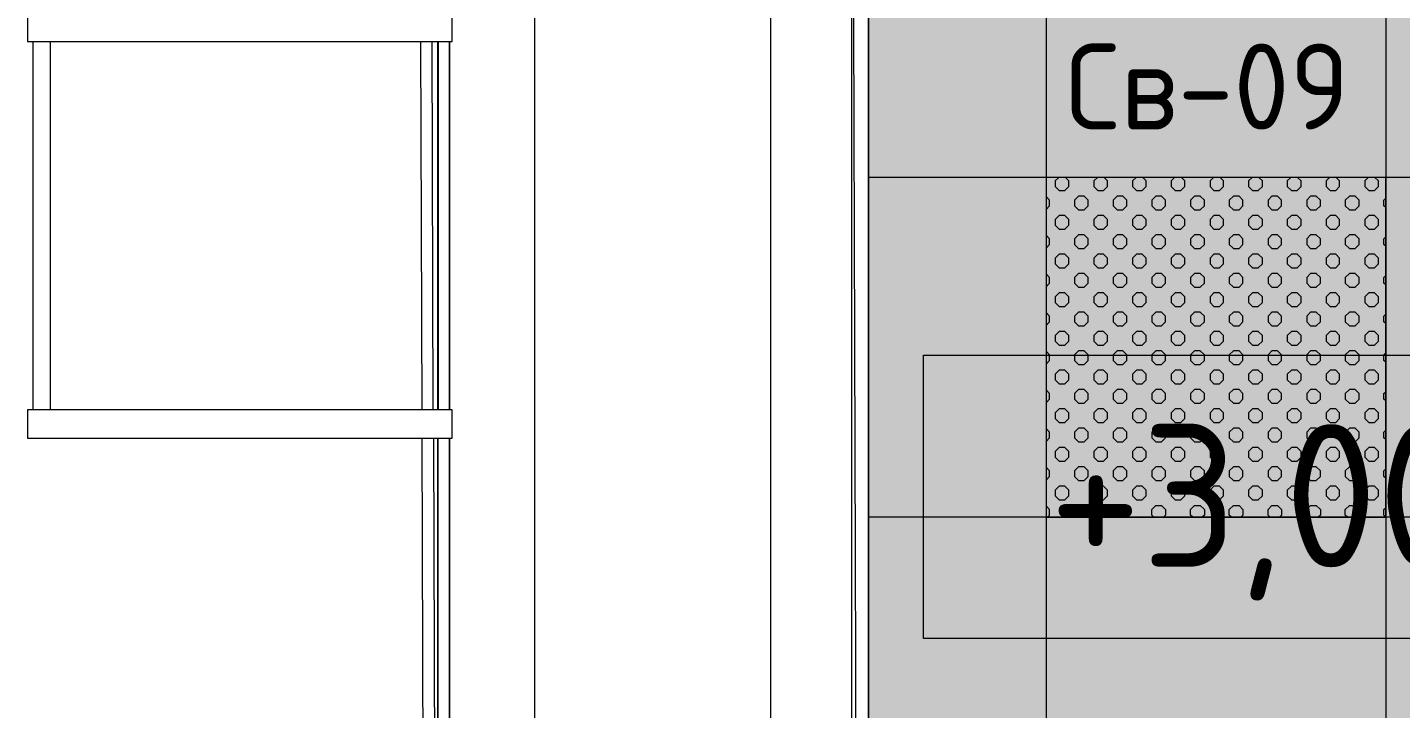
# Model space of a CAD drawing. Header units: millimetres. Extents: x -13069 to 207500, y -71366 to 56785.
# Drawn here: x 163514 to 165938, y 40360 to 41562 of the extents above; entities that cross this region are included whole.
import ezdxf

# ---------------------------------------------------------------- set-up
doc = ezdxf.new("R2010")
doc.units = ezdxf.units.MM
doc.layers.add('PDF _Подложка без мебели', color=7, linetype='Continuous')
doc.layers.add('PDF _Текст', color=7, linetype='Continuous')
doc.layers.add('PDF _Потолки', color=7, linetype='Continuous', lineweight=5, true_color=0x535353)
doc.layers.add('PDF _Ригели', color=7, linetype='Continuous', true_color=0x959595)
doc.layers.add('PDF _светильники', color=7, linetype='Continuous', true_color=0xffffff)
doc.styles.add('PDF GOST Common', font='GOST_Common.ttf')

msp = doc.modelspace()

# ---------------------------------------------------------------- hatches: boundary and pattern name
at = {"layer": 'PDF _Потолки', "true_color": 0xcae6ff, "transparency": 33554559}
msp.add_hatch(color=254, dxfattribs=at).paths.add_polyline_path([(164998.924, 42957.142), (171760.02, 42957.142), (171760.02, 41490.042), (166480.021, 41490.042), (166480.021, 39072.341), (166460.02, 39072.642), (166451.719, 38582.742), (167427.922, 38565.942), (167427.922, 34837.942), (165130.522, 34837.942), (165118.724, 38605.642), (165229.82, 38603.742), (165238.42, 39093.342), (164998.924, 39097.341)])

# ---------------------------------------------------------------- linework, layer by layer
at = {"layer": 'PDF _Подложка без мебели', "lineweight": 18}
msp.add_lwpolyline([(164826.622, -7031.659, -0.41419022), (165226.622, -7431.659, -0.4141845), (164826.622, -7831.659, -0.4141845), (164426.622, -7431.659, -0.41419022), (164826.622, -7031.659), (164826.622, 46201.342)], format="xyb", dxfattribs=at)
for points in [[(165717.021, 45297.142), (165717.021, 45357.142), (165717.021, 45477.142), (164408.921, 45477.142), (164408.921, 37577.142)], [(165697.02, 45297.142), (165697.02, 44967.142), (164968.919, 44967.142), (164968.919, 39077.943), (165238.725, 39073.342), (165231.224, 38633.442), (164968.919, 38637.843)], [(164968.919, 39077.943), (165238.023, 39073.342), (165238.42, 39093.342), (164998.924, 39097.341), (164998.924, 44937.142), (165697.02, 44937.142)], [(164968.919, 42710.043), (164980.021, 39112.242), (164968.919, 39112.242)], [(163523.924, 40887.142), (163523.924, 41537.142)], [(163553.923, 41537.142), (163553.923, 40887.142)], [(164210.52, 40887.142), (164208.525, 41537.142)], [(164230.522, 40887.142), (164228.52, 41537.142)], [(164237.919, 41537.142), (164237.919, 40887.142)], [(164238.92, 41537.142), (164238.92, 40887.142)], [(164238.92, 31716.342), (164210.624, 40837.142)], [(164230.619, 40837.142), (164238.92, 38174.443)], [(164237.919, 40837.142), (164237.919, 37562.142), (164238.92, 37562.142)], [(164238.92, 37577.142), (164238.92, 40837.142)]]:
    msp.add_lwpolyline(points, dxfattribs=at)
for points in [[(163738.92, 41537.142), (164038.92, 41537.142), (164263.92, 41537.142), (164263.92, 41587.142), (164038.92, 41587.142), (163738.92, 41587.142), (163513.92, 41587.142), (163513.92, 41537.142)], [(164258.921, 40887.142), (164258.921, 41537.142)], [(163738.92, 40837.142), (164038.92, 40837.142), (164263.92, 40837.142), (164263.92, 40887.142), (164038.92, 40887.142), (163738.92, 40887.142), (163513.92, 40887.142), (163513.92, 40837.142)], [(164258.921, 37577.142), (164258.921, 40837.142)]]:
    msp.add_lwpolyline(points, close=True, dxfattribs=at)
at = {"layer": 'PDF _Потолки', "color": 7, "lineweight": 13}
msp.add_lwpolyline([(164998.924, 42957.142), (164998.924, 39097.341), (165238.42, 39093.342), (165229.82, 38603.742), (165118.724, 38605.642), (165130.522, 34837.942), (167427.922, 34837.942), (167427.922, 38565.942), (166451.719, 38582.742), (166460.02, 39072.642), (166480.021, 39072.341), (166480.021, 41490.042), (171760.02, 41490.042), (171760.02, 42957.142)], close=True, dxfattribs=at)
for points in [[(165312.321, 42957.142), (165312.321, 34837.942)], [(165912.321, 42957.142), (165912.321, 34837.942)], [(166480.021, 41297.543), (164998.924, 41297.543)], [(166480.021, 40697.543), (164998.924, 40697.543)]]:
    msp.add_lwpolyline(points, dxfattribs=at)
at = {"layer": 'PDF _Ригели', "color": 7, "lineweight": 18}
msp.add_lwpolyline([(164826.622, -2015.058), (164826.622, 46201.342)], dxfattribs=at)
at = {"layer": 'PDF _Ригели', "lineweight": 18}
msp.add_lwpolyline([(165096.22, 40483.642), (165096.22, 40983.642), (166396.22, 40983.642), (166396.22, 40483.642)], close=True, dxfattribs=at)
at = {"layer": 'PDF _светильники', "color": 7, "lineweight": 13}
msp.add_lwpolyline([(165312.321, 40697.442), (165912.321, 40697.442), (165912.321, 41297.442), (165312.321, 41297.442)], close=True, dxfattribs=at)
at = {"layer": 'PDF _светильники', "lineweight": 20}
for points in [[(165334.623, 41297.442), (165328.624, 41291.542), (165328.624, 41281.542), (165335.722, 41274.443), (165345.719, 41274.443), (165352.824, 41281.542), (165352.824, 41291.542), (165346.824, 41297.442)], [(165402.922, 41297.442), (165396.922, 41291.542), (165396.922, 41281.542), (165404.02, 41274.443), (165414.024, 41274.443), (165421.025, 41281.542), (165421.025, 41291.542), (165415.123, 41297.442)], [(165471.22, 41297.442), (165465.22, 41291.542), (165465.22, 41281.542), (165472.325, 41274.443), (165482.322, 41274.443), (165489.323, 41281.542), (165489.323, 41291.542), (165483.323, 41297.442)], [(165539.421, 41297.442), (165533.525, 41291.542), (165533.525, 41281.542), (165540.519, 41274.443), (165550.523, 41274.443), (165557.621, 41281.542), (165557.621, 41291.542), (165551.622, 41297.442)], [(165607.719, 41297.442), (165601.823, 41291.542), (165601.823, 41281.542), (165608.824, 41274.443), (165618.821, 41274.443), (165625.92, 41281.542), (165625.92, 41291.542), (165619.92, 41297.442)], [(165676.023, 41297.442), (165670.024, 41291.542), (165670.024, 41281.542), (165677.122, 41274.443), (165687.12, 41274.443), (165694.224, 41281.542), (165694.224, 41291.542), (165688.224, 41297.442)], [(165744.322, 41297.442), (165738.322, 41291.542), (165738.322, 41281.542), (165745.42, 41274.443), (165755.424, 41274.443), (165762.522, 41281.542), (165762.522, 41291.542), (165756.523, 41297.442)], [(165812.62, 41297.442), (165806.62, 41291.542), (165806.62, 41281.542), (165813.725, 41274.443), (165823.722, 41274.443), (165830.723, 41281.542), (165830.723, 41291.542), (165824.821, 41297.442)], [(165880.925, 41297.442), (165874.925, 41291.542), (165874.925, 41281.542), (165882.023, 41274.443), (165892.021, 41274.443), (165899.021, 41281.542), (165899.021, 41291.542), (165893.119, 41297.442)], [(165312.321, 41241.043), (165318.62, 41247.341), (165318.62, 41257.342), (165312.321, 41263.742)], [(165912.321, 41244.142), (165909.019, 41247.341), (165909.019, 41257.342), (165912.321, 41260.642)], [(165312.321, 41172.743), (165318.62, 41179.042), (165318.62, 41189.042), (165312.321, 41195.442)], [(165912.321, 41175.842), (165909.019, 41179.042), (165909.019, 41189.042), (165912.321, 41192.343)], [(165312.321, 41104.443), (165318.62, 41110.742), (165318.62, 41120.742), (165312.321, 41127.142)], [(165912.321, 41107.542), (165909.019, 41110.742), (165909.019, 41120.742), (165912.321, 41124.043)], [(165312.321, 41036.141), (165318.62, 41042.543), (165318.62, 41052.542), (165312.321, 41058.842)], [(165912.321, 41039.242), (165909.019, 41042.543), (165909.019, 41052.542), (165912.321, 41055.743)], [(165312.321, 40967.842), (165318.62, 40974.243), (165318.62, 40984.242), (165312.321, 40990.542)], [(165912.321, 40970.942), (165909.019, 40974.243), (165909.019, 40984.242), (165912.321, 40987.441)], [(165312.321, 40899.642), (165318.62, 40905.943), (165318.62, 40915.942), (165312.321, 40922.242)], [(165912.321, 40902.741), (165909.019, 40905.943), (165909.019, 40915.942), (165912.321, 40919.142)], [(165312.321, 40831.343), (165318.62, 40837.643), (165318.62, 40847.642), (165312.321, 40854.042)], [(165912.321, 40834.442), (165909.019, 40837.643), (165909.019, 40847.642), (165912.321, 40850.942)], [(165312.321, 40763.043), (165318.62, 40769.342), (165318.62, 40779.342), (165312.321, 40785.742)], [(165912.321, 40766.142), (165909.019, 40769.342), (165909.019, 40779.342), (165912.321, 40782.643)], [(165315.025, 40697.442), (165318.62, 40701.042), (165318.62, 40711.042), (165312.321, 40717.442)], [(165366.423, 40697.442), (165362.822, 40701.042), (165362.822, 40711.042), (165369.822, 40718.142), (165379.82, 40718.142), (165386.924, 40711.042), (165386.924, 40701.042), (165383.323, 40697.442)], [(165434.623, 40697.442), (165431.022, 40701.042), (165431.022, 40711.042), (165438.121, 40718.142), (165448.124, 40718.142), (165455.223, 40711.042), (165455.223, 40701.042), (165451.622, 40697.442)], [(165502.922, 40697.442), (165499.321, 40701.042), (165499.321, 40711.042), (165506.419, 40718.142), (165516.423, 40718.142), (165523.521, 40711.042), (165523.521, 40701.042), (165519.92, 40697.442)], [(165571.22, 40697.442), (165567.619, 40701.042), (165567.619, 40711.042), (165574.723, 40718.142), (165584.721, 40718.142), (165591.819, 40711.042), (165591.819, 40701.042), (165588.121, 40697.442)], [(165639.524, 40697.442), (165635.923, 40701.042), (165635.923, 40711.042), (165643.022, 40718.142), (165653.019, 40718.142), (165660.02, 40711.042), (165660.02, 40701.042), (165656.419, 40697.442)], [(165707.823, 40697.442), (165704.222, 40701.042), (165704.222, 40711.042), (165711.222, 40718.142), (165721.22, 40718.142), (165728.324, 40711.042), (165728.324, 40701.042), (165724.723, 40697.442)], [(165776.121, 40697.442), (165772.52, 40701.042), (165772.52, 40711.042), (165779.521, 40718.142), (165789.524, 40718.142), (165796.623, 40711.042), (165796.623, 40701.042), (165793.022, 40697.442)], [(165844.419, 40697.442), (165840.721, 40701.042), (165840.721, 40711.042), (165847.819, 40718.142), (165857.823, 40718.142), (165864.921, 40711.042), (165864.921, 40701.042), (165861.32, 40697.442)], [(165912.321, 40697.842), (165909.019, 40701.042), (165909.019, 40711.042), (165912.321, 40714.343)]]:
    msp.add_lwpolyline(points, dxfattribs=at)
for points in [[(165386.924, 41257.342), (165379.82, 41264.442), (165369.822, 41264.442), (165362.822, 41257.342), (165362.822, 41247.341), (165369.822, 41240.241), (165379.82, 41240.241), (165386.924, 41247.341)], [(165455.223, 41257.342), (165448.124, 41264.442), (165438.121, 41264.442), (165431.022, 41257.342), (165431.022, 41247.341), (165438.121, 41240.241), (165448.124, 41240.241), (165455.223, 41247.341)], [(165523.521, 41257.342), (165516.423, 41264.442), (165506.419, 41264.442), (165499.321, 41257.342), (165499.321, 41247.341), (165506.419, 41240.241), (165516.423, 41240.241), (165523.521, 41247.341)], [(165591.819, 41257.342), (165584.721, 41264.442), (165574.723, 41264.442), (165567.619, 41257.342), (165567.619, 41247.341), (165574.723, 41240.241), (165584.721, 41240.241), (165591.819, 41247.341)], [(165660.02, 41257.342), (165653.019, 41264.442), (165643.022, 41264.442), (165635.923, 41257.342), (165635.923, 41247.341), (165643.022, 41240.241), (165653.019, 41240.241), (165660.02, 41247.341)], [(165728.324, 41257.342), (165721.22, 41264.442), (165711.222, 41264.442), (165704.222, 41257.342), (165704.222, 41247.341), (165711.222, 41240.241), (165721.22, 41240.241), (165728.324, 41247.341)], [(165796.623, 41257.342), (165789.524, 41264.442), (165779.521, 41264.442), (165772.52, 41257.342), (165772.52, 41247.341), (165779.521, 41240.241), (165789.524, 41240.241), (165796.623, 41247.341)], [(165864.921, 41257.342), (165857.823, 41264.442), (165847.819, 41264.442), (165840.721, 41257.342), (165840.721, 41247.341), (165847.819, 41240.241), (165857.823, 41240.241), (165864.921, 41247.341)], [(165352.824, 41223.242), (165345.719, 41230.242), (165335.722, 41230.242), (165328.624, 41223.242), (165328.624, 41213.243), (165335.722, 41206.143), (165345.719, 41206.143), (165352.824, 41213.243)], [(165421.025, 41223.242), (165414.024, 41230.242), (165404.02, 41230.242), (165396.922, 41223.242), (165396.922, 41213.243), (165404.02, 41206.143), (165414.024, 41206.143), (165421.025, 41213.243)], [(165489.323, 41223.242), (165482.322, 41230.242), (165472.325, 41230.242), (165465.22, 41223.242), (165465.22, 41213.243), (165472.325, 41206.143), (165482.322, 41206.143), (165489.323, 41213.243)], [(165557.621, 41223.242), (165550.523, 41230.242), (165540.519, 41230.242), (165533.525, 41223.242), (165533.525, 41213.243), (165540.519, 41206.143), (165550.523, 41206.143), (165557.621, 41213.243)], [(165625.92, 41223.242), (165618.821, 41230.242), (165608.824, 41230.242), (165601.823, 41223.242), (165601.823, 41213.243), (165608.824, 41206.143), (165618.821, 41206.143), (165625.92, 41213.243)], [(165694.224, 41223.242), (165687.12, 41230.242), (165677.122, 41230.242), (165670.024, 41223.242), (165670.024, 41213.243), (165677.122, 41206.143), (165687.12, 41206.143), (165694.224, 41213.243)], [(165762.522, 41223.242), (165755.424, 41230.242), (165745.42, 41230.242), (165738.322, 41223.242), (165738.322, 41213.243), (165745.42, 41206.143), (165755.424, 41206.143), (165762.522, 41213.243)], [(165830.723, 41223.242), (165823.722, 41230.242), (165813.725, 41230.242), (165806.62, 41223.242), (165806.62, 41213.243), (165813.725, 41206.143), (165823.722, 41206.143), (165830.723, 41213.243)], [(165899.021, 41223.242), (165892.021, 41230.242), (165882.023, 41230.242), (165874.925, 41223.242), (165874.925, 41213.243), (165882.023, 41206.143), (165892.021, 41206.143), (165899.021, 41213.243)], [(165386.924, 41189.042), (165379.82, 41196.142), (165369.822, 41196.142), (165362.822, 41189.042), (165362.822, 41179.042), (165369.822, 41172.042), (165379.82, 41172.042), (165386.924, 41179.042)], [(165455.223, 41189.042), (165448.124, 41196.142), (165438.121, 41196.142), (165431.022, 41189.042), (165431.022, 41179.042), (165438.121, 41172.042), (165448.124, 41172.042), (165455.223, 41179.042)], [(165523.521, 41189.042), (165516.423, 41196.142), (165506.419, 41196.142), (165499.321, 41189.042), (165499.321, 41179.042), (165506.419, 41172.042), (165516.423, 41172.042), (165523.521, 41179.042)], [(165591.819, 41189.042), (165584.721, 41196.142), (165574.723, 41196.142), (165567.619, 41189.042), (165567.619, 41179.042), (165574.723, 41172.042), (165584.721, 41172.042), (165591.819, 41179.042)], [(165660.02, 41189.042), (165653.019, 41196.142), (165643.022, 41196.142), (165635.923, 41189.042), (165635.923, 41179.042), (165643.022, 41172.042), (165653.019, 41172.042), (165660.02, 41179.042)], [(165728.324, 41189.042), (165721.22, 41196.142), (165711.222, 41196.142), (165704.222, 41189.042), (165704.222, 41179.042), (165711.222, 41172.042), (165721.22, 41172.042), (165728.324, 41179.042)], [(165796.623, 41189.042), (165789.524, 41196.142), (165779.521, 41196.142), (165772.52, 41189.042), (165772.52, 41179.042), (165779.521, 41172.042), (165789.524, 41172.042), (165796.623, 41179.042)], [(165864.921, 41189.042), (165857.823, 41196.142), (165847.819, 41196.142), (165840.721, 41189.042), (165840.721, 41179.042), (165847.819, 41172.042), (165857.823, 41172.042), (165864.921, 41179.042)], [(165352.824, 41154.942), (165345.719, 41162.042), (165335.722, 41162.042), (165328.624, 41154.942), (165328.624, 41144.943), (165335.722, 41137.843), (165345.719, 41137.843), (165352.824, 41144.943)], [(165421.025, 41154.942), (165414.024, 41162.042), (165404.02, 41162.042), (165396.922, 41154.942), (165396.922, 41144.943), (165404.02, 41137.843), (165414.024, 41137.843), (165421.025, 41144.943)], [(165489.323, 41154.942), (165482.322, 41162.042), (165472.325, 41162.042), (165465.22, 41154.942), (165465.22, 41144.943), (165472.325, 41137.843), (165482.322, 41137.843), (165489.323, 41144.943)], [(165557.621, 41154.942), (165550.523, 41162.042), (165540.519, 41162.042), (165533.525, 41154.942), (165533.525, 41144.943), (165540.519, 41137.843), (165550.523, 41137.843), (165557.621, 41144.943)], [(165625.92, 41154.942), (165618.821, 41162.042), (165608.824, 41162.042), (165601.823, 41154.942), (165601.823, 41144.943), (165608.824, 41137.843), (165618.821, 41137.843), (165625.92, 41144.943)], [(165694.224, 41154.942), (165687.12, 41162.042), (165677.122, 41162.042), (165670.024, 41154.942), (165670.024, 41144.943), (165677.122, 41137.843), (165687.12, 41137.843), (165694.224, 41144.943)], [(165762.522, 41154.942), (165755.424, 41162.042), (165745.42, 41162.042), (165738.322, 41154.942), (165738.322, 41144.943), (165745.42, 41137.843), (165755.424, 41137.843), (165762.522, 41144.943)], [(165830.723, 41154.942), (165823.722, 41162.042), (165813.725, 41162.042), (165806.62, 41154.942), (165806.62, 41144.943), (165813.725, 41137.843), (165823.722, 41137.843), (165830.723, 41144.943)], [(165899.021, 41154.942), (165892.021, 41162.042), (165882.023, 41162.042), (165874.925, 41154.942), (165874.925, 41144.943), (165882.023, 41137.843), (165892.021, 41137.843), (165899.021, 41144.943)], [(165386.924, 41120.742), (165379.82, 41127.842), (165369.822, 41127.842), (165362.822, 41120.742), (165362.822, 41110.742), (165369.822, 41103.742), (165379.82, 41103.742), (165386.924, 41110.742)], [(165455.223, 41120.742), (165448.124, 41127.842), (165438.121, 41127.842), (165431.022, 41120.742), (165431.022, 41110.742), (165438.121, 41103.742), (165448.124, 41103.742), (165455.223, 41110.742)], [(165523.521, 41120.742), (165516.423, 41127.842), (165506.419, 41127.842), (165499.321, 41120.742), (165499.321, 41110.742), (165506.419, 41103.742), (165516.423, 41103.742), (165523.521, 41110.742)], [(165591.819, 41120.742), (165584.721, 41127.842), (165574.723, 41127.842), (165567.619, 41120.742), (165567.619, 41110.742), (165574.723, 41103.742), (165584.721, 41103.742), (165591.819, 41110.742)], [(165660.02, 41120.742), (165653.019, 41127.842), (165643.022, 41127.842), (165635.923, 41120.742), (165635.923, 41110.742), (165643.022, 41103.742), (165653.019, 41103.742), (165660.02, 41110.742)], [(165728.324, 41120.742), (165721.22, 41127.842), (165711.222, 41127.842), (165704.222, 41120.742), (165704.222, 41110.742), (165711.222, 41103.742), (165721.22, 41103.742), (165728.324, 41110.742)], [(165796.623, 41120.742), (165789.524, 41127.842), (165779.521, 41127.842), (165772.52, 41120.742), (165772.52, 41110.742), (165779.521, 41103.742), (165789.524, 41103.742), (165796.623, 41110.742)], [(165864.921, 41120.742), (165857.823, 41127.842), (165847.819, 41127.842), (165840.721, 41120.742), (165840.721, 41110.742), (165847.819, 41103.742), (165857.823, 41103.742), (165864.921, 41110.742)], [(165352.824, 41086.642), (165345.719, 41093.742), (165335.722, 41093.742), (165328.624, 41086.642), (165328.624, 41076.643), (165335.722, 41069.541), (165345.719, 41069.541), (165352.824, 41076.643)], [(165421.025, 41086.642), (165414.024, 41093.742), (165404.02, 41093.742), (165396.922, 41086.642), (165396.922, 41076.643), (165404.02, 41069.541), (165414.024, 41069.541), (165421.025, 41076.643)], [(165489.323, 41086.642), (165482.322, 41093.742), (165472.325, 41093.742), (165465.22, 41086.642), (165465.22, 41076.643), (165472.325, 41069.541), (165482.322, 41069.541), (165489.323, 41076.643)], [(165557.621, 41086.642), (165550.523, 41093.742), (165540.519, 41093.742), (165533.525, 41086.642), (165533.525, 41076.643), (165540.519, 41069.541), (165550.523, 41069.541), (165557.621, 41076.643)], [(165625.92, 41086.642), (165618.821, 41093.742), (165608.824, 41093.742), (165601.823, 41086.642), (165601.823, 41076.643), (165608.824, 41069.541), (165618.821, 41069.541), (165625.92, 41076.643)], [(165694.224, 41086.642), (165687.12, 41093.742), (165677.122, 41093.742), (165670.024, 41086.642), (165670.024, 41076.643), (165677.122, 41069.541), (165687.12, 41069.541), (165694.224, 41076.643)], [(165762.522, 41086.642), (165755.424, 41093.742), (165745.42, 41093.742), (165738.322, 41086.642), (165738.322, 41076.643), (165745.42, 41069.541), (165755.424, 41069.541), (165762.522, 41076.643)], [(165830.723, 41086.642), (165823.722, 41093.742), (165813.725, 41093.742), (165806.62, 41086.642), (165806.62, 41076.643), (165813.725, 41069.541), (165823.722, 41069.541), (165830.723, 41076.643)], [(165899.021, 41086.642), (165892.021, 41093.742), (165882.023, 41093.742), (165874.925, 41086.642), (165874.925, 41076.643), (165882.023, 41069.541), (165892.021, 41069.541), (165899.021, 41076.643)], [(165386.924, 41052.542), (165379.82, 41059.542), (165369.822, 41059.542), (165362.822, 41052.542), (165362.822, 41042.543), (165369.822, 41035.443), (165379.82, 41035.443), (165386.924, 41042.543)], [(165455.223, 41052.542), (165448.124, 41059.542), (165438.121, 41059.542), (165431.022, 41052.542), (165431.022, 41042.543), (165438.121, 41035.443), (165448.124, 41035.443), (165455.223, 41042.543)], [(165523.521, 41052.542), (165516.423, 41059.542), (165506.419, 41059.542), (165499.321, 41052.542), (165499.321, 41042.543), (165506.419, 41035.443), (165516.423, 41035.443), (165523.521, 41042.543)], [(165591.819, 41052.542), (165584.721, 41059.542), (165574.723, 41059.542), (165567.619, 41052.542), (165567.619, 41042.543), (165574.723, 41035.443), (165584.721, 41035.443), (165591.819, 41042.543)], [(165660.02, 41052.542), (165653.019, 41059.542), (165643.022, 41059.542), (165635.923, 41052.542), (165635.923, 41042.543), (165643.022, 41035.443), (165653.019, 41035.443), (165660.02, 41042.543)], [(165728.324, 41052.542), (165721.22, 41059.542), (165711.222, 41059.542), (165704.222, 41052.542), (165704.222, 41042.543), (165711.222, 41035.443), (165721.22, 41035.443), (165728.324, 41042.543)], [(165796.623, 41052.542), (165789.524, 41059.542), (165779.521, 41059.542), (165772.52, 41052.542), (165772.52, 41042.543), (165779.521, 41035.443), (165789.524, 41035.443), (165796.623, 41042.543)], [(165864.921, 41052.542), (165857.823, 41059.542), (165847.819, 41059.542), (165840.721, 41052.542), (165840.721, 41042.543), (165847.819, 41035.443), (165857.823, 41035.443), (165864.921, 41042.543)], [(165352.824, 41018.342), (165345.719, 41025.442), (165335.722, 41025.442), (165328.624, 41018.342), (165328.624, 41008.341), (165335.722, 41001.342), (165345.719, 41001.342), (165352.824, 41008.341)], [(165421.025, 41018.342), (165414.024, 41025.442), (165404.02, 41025.442), (165396.922, 41018.342), (165396.922, 41008.341), (165404.02, 41001.342), (165414.024, 41001.342), (165421.025, 41008.341)], [(165489.323, 41018.342), (165482.322, 41025.442), (165472.325, 41025.442), (165465.22, 41018.342), (165465.22, 41008.341), (165472.325, 41001.342), (165482.322, 41001.342), (165489.323, 41008.341)], [(165557.621, 41018.342), (165550.523, 41025.442), (165540.519, 41025.442), (165533.525, 41018.342), (165533.525, 41008.341), (165540.519, 41001.342), (165550.523, 41001.342), (165557.621, 41008.341)], [(165625.92, 41018.342), (165618.821, 41025.442), (165608.824, 41025.442), (165601.823, 41018.342), (165601.823, 41008.341), (165608.824, 41001.342), (165618.821, 41001.342), (165625.92, 41008.341)], [(165694.224, 41018.342), (165687.12, 41025.442), (165677.122, 41025.442), (165670.024, 41018.342), (165670.024, 41008.341), (165677.122, 41001.342), (165687.12, 41001.342), (165694.224, 41008.341)], [(165762.522, 41018.342), (165755.424, 41025.442), (165745.42, 41025.442), (165738.322, 41018.342), (165738.322, 41008.341), (165745.42, 41001.342), (165755.424, 41001.342), (165762.522, 41008.341)], [(165830.723, 41018.342), (165823.722, 41025.442), (165813.725, 41025.442), (165806.62, 41018.342), (165806.62, 41008.341), (165813.725, 41001.342), (165823.722, 41001.342), (165830.723, 41008.341)], [(165899.021, 41018.342), (165892.021, 41025.442), (165882.023, 41025.442), (165874.925, 41018.342), (165874.925, 41008.341), (165882.023, 41001.342), (165892.021, 41001.342), (165899.021, 41008.341)], [(165386.924, 40984.242), (165379.82, 40991.342), (165369.822, 40991.342), (165362.822, 40984.242), (165362.822, 40974.243), (165369.822, 40967.143), (165379.82, 40967.143), (165386.924, 40974.243)], [(165455.223, 40984.242), (165448.124, 40991.342), (165438.121, 40991.342), (165431.022, 40984.242), (165431.022, 40974.243), (165438.121, 40967.143), (165448.124, 40967.143), (165455.223, 40974.243)], [(165523.521, 40984.242), (165516.423, 40991.342), (165506.419, 40991.342), (165499.321, 40984.242), (165499.321, 40974.243), (165506.419, 40967.143), (165516.423, 40967.143), (165523.521, 40974.243)], [(165591.819, 40984.242), (165584.721, 40991.342), (165574.723, 40991.342), (165567.619, 40984.242), (165567.619, 40974.243), (165574.723, 40967.143), (165584.721, 40967.143), (165591.819, 40974.243)], [(165660.02, 40984.242), (165653.019, 40991.342), (165643.022, 40991.342), (165635.923, 40984.242), (165635.923, 40974.243), (165643.022, 40967.143), (165653.019, 40967.143), (165660.02, 40974.243)], [(165728.324, 40984.242), (165721.22, 40991.342), (165711.222, 40991.342), (165704.222, 40984.242), (165704.222, 40974.243), (165711.222, 40967.143), (165721.22, 40967.143), (165728.324, 40974.243)], [(165796.623, 40984.242), (165789.524, 40991.342), (165779.521, 40991.342), (165772.52, 40984.242), (165772.52, 40974.243), (165779.521, 40967.143), (165789.524, 40967.143), (165796.623, 40974.243)], [(165864.921, 40984.242), (165857.823, 40991.342), (165847.819, 40991.342), (165840.721, 40984.242), (165840.721, 40974.243), (165847.819, 40967.143), (165857.823, 40967.143), (165864.921, 40974.243)], [(165352.824, 40950.042), (165345.719, 40957.142), (165335.722, 40957.142), (165328.624, 40950.042), (165328.624, 40940.042), (165335.722, 40933.042), (165345.719, 40933.042), (165352.824, 40940.042)], [(165421.025, 40950.042), (165414.024, 40957.142), (165404.02, 40957.142), (165396.922, 40950.042), (165396.922, 40940.042), (165404.02, 40933.042), (165414.024, 40933.042), (165421.025, 40940.042)], [(165489.323, 40950.042), (165482.322, 40957.142), (165472.325, 40957.142), (165465.22, 40950.042), (165465.22, 40940.042), (165472.325, 40933.042), (165482.322, 40933.042), (165489.323, 40940.042)], [(165557.621, 40950.042), (165550.523, 40957.142), (165540.519, 40957.142), (165533.525, 40950.042), (165533.525, 40940.042), (165540.519, 40933.042), (165550.523, 40933.042), (165557.621, 40940.042)], [(165625.92, 40950.042), (165618.821, 40957.142), (165608.824, 40957.142), (165601.823, 40950.042), (165601.823, 40940.042), (165608.824, 40933.042), (165618.821, 40933.042), (165625.92, 40940.042)], [(165694.224, 40950.042), (165687.12, 40957.142), (165677.122, 40957.142), (165670.024, 40950.042), (165670.024, 40940.042), (165677.122, 40933.042), (165687.12, 40933.042), (165694.224, 40940.042)], [(165762.522, 40950.042), (165755.424, 40957.142), (165745.42, 40957.142), (165738.322, 40950.042), (165738.322, 40940.042), (165745.42, 40933.042), (165755.424, 40933.042), (165762.522, 40940.042)], [(165830.723, 40950.042), (165823.722, 40957.142), (165813.725, 40957.142), (165806.62, 40950.042), (165806.62, 40940.042), (165813.725, 40933.042), (165823.722, 40933.042), (165830.723, 40940.042)], [(165899.021, 40950.042), (165892.021, 40957.142), (165882.023, 40957.142), (165874.925, 40950.042), (165874.925, 40940.042), (165882.023, 40933.042), (165892.021, 40933.042), (165899.021, 40940.042)], [(165386.924, 40915.942), (165379.82, 40923.042), (165369.822, 40923.042), (165362.822, 40915.942), (165362.822, 40905.943), (165369.822, 40898.843), (165379.82, 40898.843), (165386.924, 40905.943)], [(165455.223, 40915.942), (165448.124, 40923.042), (165438.121, 40923.042), (165431.022, 40915.942), (165431.022, 40905.943), (165438.121, 40898.843), (165448.124, 40898.843), (165455.223, 40905.943)], [(165523.521, 40915.942), (165516.423, 40923.042), (165506.419, 40923.042), (165499.321, 40915.942), (165499.321, 40905.943), (165506.419, 40898.843), (165516.423, 40898.843), (165523.521, 40905.943)], [(165591.819, 40915.942), (165584.721, 40923.042), (165574.723, 40923.042), (165567.619, 40915.942), (165567.619, 40905.943), (165574.723, 40898.843), (165584.721, 40898.843), (165591.819, 40905.943)], [(165660.02, 40915.942), (165653.019, 40923.042), (165643.022, 40923.042), (165635.923, 40915.942), (165635.923, 40905.943), (165643.022, 40898.843), (165653.019, 40898.843), (165660.02, 40905.943)], [(165728.324, 40915.942), (165721.22, 40923.042), (165711.222, 40923.042), (165704.222, 40915.942), (165704.222, 40905.943), (165711.222, 40898.843), (165721.22, 40898.843), (165728.324, 40905.943)], [(165796.623, 40915.942), (165789.524, 40923.042), (165779.521, 40923.042), (165772.52, 40915.942), (165772.52, 40905.943), (165779.521, 40898.843), (165789.524, 40898.843), (165796.623, 40905.943)], [(165864.921, 40915.942), (165857.823, 40923.042), (165847.819, 40923.042), (165840.721, 40915.942), (165840.721, 40905.943), (165847.819, 40898.843), (165857.823, 40898.843), (165864.921, 40905.943)], [(165352.824, 40881.842), (165345.719, 40888.842), (165335.722, 40888.842), (165328.624, 40881.842), (165328.624, 40871.842), (165335.722, 40864.743), (165345.719, 40864.743), (165352.824, 40871.842)], [(165421.025, 40881.842), (165414.024, 40888.842), (165404.02, 40888.842), (165396.922, 40881.842), (165396.922, 40871.842), (165404.02, 40864.743), (165414.024, 40864.743), (165421.025, 40871.842)], [(165489.323, 40881.842), (165482.322, 40888.842), (165472.325, 40888.842), (165465.22, 40881.842), (165465.22, 40871.842), (165472.325, 40864.743), (165482.322, 40864.743), (165489.323, 40871.842)], [(165557.621, 40881.842), (165550.523, 40888.842), (165540.519, 40888.842), (165533.525, 40881.842), (165533.525, 40871.842), (165540.519, 40864.743), (165550.523, 40864.743), (165557.621, 40871.842)], [(165625.92, 40881.842), (165618.821, 40888.842), (165608.824, 40888.842), (165601.823, 40881.842), (165601.823, 40871.842), (165608.824, 40864.743), (165618.821, 40864.743), (165625.92, 40871.842)], [(165694.224, 40881.842), (165687.12, 40888.842), (165677.122, 40888.842), (165670.024, 40881.842), (165670.024, 40871.842), (165677.122, 40864.743), (165687.12, 40864.743), (165694.224, 40871.842)], [(165762.522, 40881.842), (165755.424, 40888.842), (165745.42, 40888.842), (165738.322, 40881.842), (165738.322, 40871.842), (165745.42, 40864.743), (165755.424, 40864.743), (165762.522, 40871.842)], [(165830.723, 40881.842), (165823.722, 40888.842), (165813.725, 40888.842), (165806.62, 40881.842), (165806.62, 40871.842), (165813.725, 40864.743), (165823.722, 40864.743), (165830.723, 40871.842)], [(165899.021, 40881.842), (165892.021, 40888.842), (165882.023, 40888.842), (165874.925, 40881.842), (165874.925, 40871.842), (165882.023, 40864.743), (165892.021, 40864.743), (165899.021, 40871.842)], [(165386.924, 40847.642), (165379.82, 40854.742), (165369.822, 40854.742), (165362.822, 40847.642), (165362.822, 40837.643), (165369.822, 40830.541), (165379.82, 40830.541), (165386.924, 40837.643)], [(165455.223, 40847.642), (165448.124, 40854.742), (165438.121, 40854.742), (165431.022, 40847.642), (165431.022, 40837.643), (165438.121, 40830.541), (165448.124, 40830.541), (165455.223, 40837.643)], [(165523.521, 40847.642), (165516.423, 40854.742), (165506.419, 40854.742), (165499.321, 40847.642), (165499.321, 40837.643), (165506.419, 40830.541), (165516.423, 40830.541), (165523.521, 40837.643)], [(165591.819, 40847.642), (165584.721, 40854.742), (165574.723, 40854.742), (165567.619, 40847.642), (165567.619, 40837.643), (165574.723, 40830.541), (165584.721, 40830.541), (165591.819, 40837.643)], [(165660.02, 40847.642), (165653.019, 40854.742), (165643.022, 40854.742), (165635.923, 40847.642), (165635.923, 40837.643), (165643.022, 40830.541), (165653.019, 40830.541), (165660.02, 40837.643)], [(165728.324, 40847.642), (165721.22, 40854.742), (165711.222, 40854.742), (165704.222, 40847.642), (165704.222, 40837.643), (165711.222, 40830.541), (165721.22, 40830.541), (165728.324, 40837.643)], [(165796.623, 40847.642), (165789.524, 40854.742), (165779.521, 40854.742), (165772.52, 40847.642), (165772.52, 40837.643), (165779.521, 40830.541), (165789.524, 40830.541), (165796.623, 40837.643)], [(165864.921, 40847.642), (165857.823, 40854.742), (165847.819, 40854.742), (165840.721, 40847.642), (165840.721, 40837.643), (165847.819, 40830.541), (165857.823, 40830.541), (165864.921, 40837.643)], [(165352.824, 40813.542), (165345.719, 40820.542), (165335.722, 40820.542), (165328.624, 40813.542), (165328.624, 40803.543), (165335.722, 40796.443), (165345.719, 40796.443), (165352.824, 40803.543)], [(165421.025, 40813.542), (165414.024, 40820.542), (165404.02, 40820.542), (165396.922, 40813.542), (165396.922, 40803.543), (165404.02, 40796.443), (165414.024, 40796.443), (165421.025, 40803.543)], [(165489.323, 40813.542), (165482.322, 40820.542), (165472.325, 40820.542), (165465.22, 40813.542), (165465.22, 40803.543), (165472.325, 40796.443), (165482.322, 40796.443), (165489.323, 40803.543)], [(165557.621, 40813.542), (165550.523, 40820.542), (165540.519, 40820.542), (165533.525, 40813.542), (165533.525, 40803.543), (165540.519, 40796.443), (165550.523, 40796.443), (165557.621, 40803.543)], [(165625.92, 40813.542), (165618.821, 40820.542), (165608.824, 40820.542), (165601.823, 40813.542), (165601.823, 40803.543), (165608.824, 40796.443), (165618.821, 40796.443), (165625.92, 40803.543)], [(165694.224, 40813.542), (165687.12, 40820.542), (165677.122, 40820.542), (165670.024, 40813.542), (165670.024, 40803.543), (165677.122, 40796.443), (165687.12, 40796.443), (165694.224, 40803.543)], [(165762.522, 40813.542), (165755.424, 40820.542), (165745.42, 40820.542), (165738.322, 40813.542), (165738.322, 40803.543), (165745.42, 40796.443), (165755.424, 40796.443), (165762.522, 40803.543)], [(165830.723, 40813.542), (165823.722, 40820.542), (165813.725, 40820.542), (165806.62, 40813.542), (165806.62, 40803.543), (165813.725, 40796.443), (165823.722, 40796.443), (165830.723, 40803.543)], [(165899.021, 40813.542), (165892.021, 40820.542), (165882.023, 40820.542), (165874.925, 40813.542), (165874.925, 40803.543), (165882.023, 40796.443), (165892.021, 40796.443), (165899.021, 40803.543)], [(165386.924, 40779.342), (165379.82, 40786.442), (165369.822, 40786.442), (165362.822, 40779.342), (165362.822, 40769.342), (165369.822, 40762.342), (165379.82, 40762.342), (165386.924, 40769.342)], [(165455.223, 40779.342), (165448.124, 40786.442), (165438.121, 40786.442), (165431.022, 40779.342), (165431.022, 40769.342), (165438.121, 40762.342), (165448.124, 40762.342), (165455.223, 40769.342)], [(165523.521, 40779.342), (165516.423, 40786.442), (165506.419, 40786.442), (165499.321, 40779.342), (165499.321, 40769.342), (165506.419, 40762.342), (165516.423, 40762.342), (165523.521, 40769.342)], [(165591.819, 40779.342), (165584.721, 40786.442), (165574.723, 40786.442), (165567.619, 40779.342), (165567.619, 40769.342), (165574.723, 40762.342), (165584.721, 40762.342), (165591.819, 40769.342)], [(165660.02, 40779.342), (165653.019, 40786.442), (165643.022, 40786.442), (165635.923, 40779.342), (165635.923, 40769.342), (165643.022, 40762.342), (165653.019, 40762.342), (165660.02, 40769.342)], [(165728.324, 40779.342), (165721.22, 40786.442), (165711.222, 40786.442), (165704.222, 40779.342), (165704.222, 40769.342), (165711.222, 40762.342), (165721.22, 40762.342), (165728.324, 40769.342)], [(165796.623, 40779.342), (165789.524, 40786.442), (165779.521, 40786.442), (165772.52, 40779.342), (165772.52, 40769.342), (165779.521, 40762.342), (165789.524, 40762.342), (165796.623, 40769.342)], [(165864.921, 40779.342), (165857.823, 40786.442), (165847.819, 40786.442), (165840.721, 40779.342), (165840.721, 40769.342), (165847.819, 40762.342), (165857.823, 40762.342), (165864.921, 40769.342)], [(165352.824, 40745.242), (165345.719, 40752.342), (165335.722, 40752.342), (165328.624, 40745.242), (165328.624, 40735.243), (165335.722, 40728.143), (165345.719, 40728.143), (165352.824, 40735.243)], [(165421.025, 40745.242), (165414.024, 40752.342), (165404.02, 40752.342), (165396.922, 40745.242), (165396.922, 40735.243), (165404.02, 40728.143), (165414.024, 40728.143), (165421.025, 40735.243)], [(165489.323, 40745.242), (165482.322, 40752.342), (165472.325, 40752.342), (165465.22, 40745.242), (165465.22, 40735.243), (165472.325, 40728.143), (165482.322, 40728.143), (165489.323, 40735.243)], [(165557.621, 40745.242), (165550.523, 40752.342), (165540.519, 40752.342), (165533.525, 40745.242), (165533.525, 40735.243), (165540.519, 40728.143), (165550.523, 40728.143), (165557.621, 40735.243)], [(165625.92, 40745.242), (165618.821, 40752.342), (165608.824, 40752.342), (165601.823, 40745.242), (165601.823, 40735.243), (165608.824, 40728.143), (165618.821, 40728.143), (165625.92, 40735.243)], [(165694.224, 40745.242), (165687.12, 40752.342), (165677.122, 40752.342), (165670.024, 40745.242), (165670.024, 40735.243), (165677.122, 40728.143), (165687.12, 40728.143), (165694.224, 40735.243)], [(165762.522, 40745.242), (165755.424, 40752.342), (165745.42, 40752.342), (165738.322, 40745.242), (165738.322, 40735.243), (165745.42, 40728.143), (165755.424, 40728.143), (165762.522, 40735.243)], [(165830.723, 40745.242), (165823.722, 40752.342), (165813.725, 40752.342), (165806.62, 40745.242), (165806.62, 40735.243), (165813.725, 40728.143), (165823.722, 40728.143), (165830.723, 40735.243)], [(165899.021, 40745.242), (165892.021, 40752.342), (165882.023, 40752.342), (165874.925, 40745.242), (165874.925, 40735.243), (165882.023, 40728.143), (165892.021, 40728.143), (165899.021, 40735.243)]]:
    msp.add_lwpolyline(points, close=True, dxfattribs=at)
at = {"layer": 'PDF _светильники', "color": 53, "lineweight": 0, "true_color": 0xf7e046, "transparency": 33554559}
msp.add_solid([(165312.321, 40697.442), (165912.321, 40697.442), (165312.321, 41297.442), (165912.321, 41297.442)], dxfattribs=at)

# ---------------------------------------------------------------- texts
at = {"layer": 'PDF _Текст', "insert": (165346.945, 41457.833), "char_height": 151.5063, "attachment_point": 4, "style": 'PDF GOST Common'}
msp.add_mtext('Св-09', dxfattribs=at)
at = {"layer": 'PDF _Текст', "color": 252, "true_color": 0x959595, "insert": (165317.309, 40706.06), "char_height": 252.5097, "attachment_point": 4, "style": 'PDF GOST Common'}
msp.add_mtext('+3,000', dxfattribs=at)

doc.saveas('drawing.dxf')
